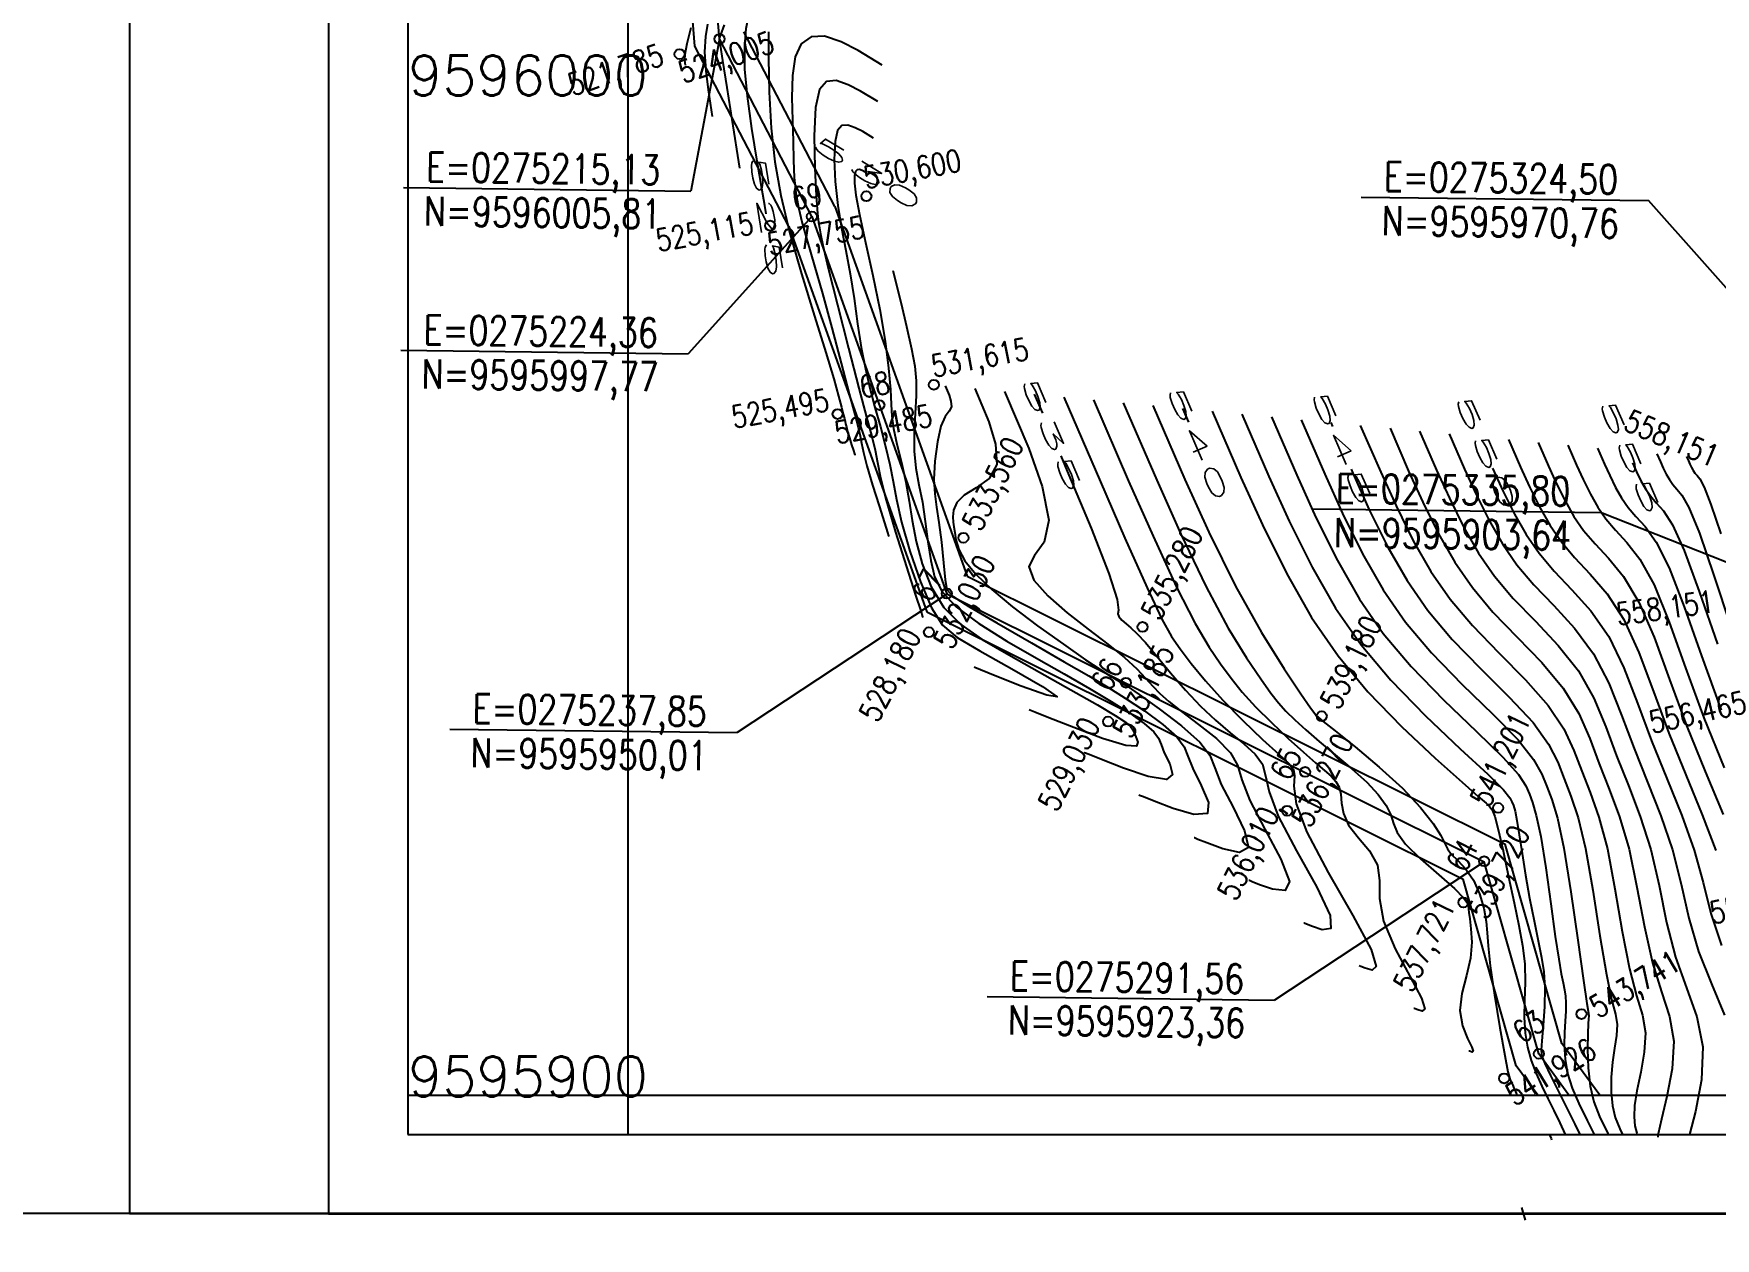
# Model space of a CAD drawing. Header units: millimetres. Extents: x 276147 to 291056, y 9594849 to 9609891.
# Drawn here: x 277703.5 to 277871.6, y 9607270.7 to 9607391.1 of the extents above; entities that cross this region are included whole.
import ezdxf
from ezdxf.enums import TextEntityAlignment as Align

# ---------------------------------------------------------------- set-up
doc = ezdxf.new("R2010")
doc.units = ezdxf.units.MM
doc.header["$LTSCALE"] = 10
doc.linetypes.add('CONTINUO', pattern=[0])
for name, color, linetype in [('2000-Top_malha_coord', 2, 'Continuous'), ('500-dim1', 6, 'Continuous'), ('Curvas mestras', 30, 'Continuous'), ('Curvas simples', 9, 'Continuous'), ('Curvas texto', 2, 'Continuous'), ('LINHA02', 8, 'Continuous'), ('TEXTO-PAPEL', 7, 'Continuous'), ('TEXTO02', 3, 'Continuous'), ('Top_malha_coord', 8, 'Continuous')]:
    doc.layers.add(name, color=color, linetype=linetype)
doc.styles.add('r80', font='romans.shx')
doc.styles.add('ROMANS', font='romans.shx', dxfattribs={"width": 0.8, "height": 4})
doc.styles.add('SIMPLEX', font='simplex', dxfattribs={"height": 0.2})

msp = doc.modelspace()

# ---------------------------------------------------------------- linework, layer by layer
at = {"layer": '500-dim1', "ltscale": 0.1, "elevation": -100}
for points in [[(277732.96, 9607273.18), (278046.68, 9607273.18), (278046.68, 9607509.07), (277732.96, 9607509.07)], [(277740.9, 9607281.12), (278038.74, 9607281.12), (278038.74, 9607501.12), (277740.9, 9607501.12)]]:
    msp.add_lwpolyline(points, close=True, dxfattribs=at)
msp.add_lwpolyline([(277732.96, 9607273.18), (277713.1, 9607273.18), (277713.1, 9607479.68), (277732.96, 9607499.54), (277740.9, 9607499.54)], dxfattribs=at)
at = {"layer": '500-dim1', "ltscale": 0.1}
msp.add_lwpolyline([(277642.7, 9607037.34), (277956.42, 9607037.34), (277956.42, 9607273.22), (277642.7, 9607273.22)], close=True, dxfattribs=at)
at = {"layer": 'Curvas mestras', "linetype": 'CONTINUO'}
for points in [[(277776.7, 9607373.09, -60), (277776.56, 9607373.94, -60), (277776.27, 9607375.63, -60), (277775.81, 9607378.34, -60), (277775.28, 9607381.62, -60), (277774.84, 9607384.86, -60), (277774.59, 9607387.56, -60), (277774.56, 9607389.76, -60), (277774.72, 9607391.61, -60), (277775.05, 9607393.25, -60), (277775.47, 9607394.73, -60), (277775.9, 9607396.06, -60), (277776.29, 9607397.27, -60), (277776.7, 9607398.34, -60), (277777.18, 9607399.26, -60), (277777.85, 9607399.99, -60), (277778.91, 9607400.31, -60), (277780.57, 9607399.99, -60), (277782.91, 9607398.92, -60), (277785.45, 9607397.49, -60), (277787.53, 9607396.22, -60), (277788.69, 9607395.51, -60), (277789.11, 9607395.24, -60), (277789.17, 9607395.2, -60)], [(277786.59, 9607377.27, -55), (277786.3, 9607377.42, -55), (277786.03, 9607377.51, -55), (277785.8, 9607377.5, -55), (277785.64, 9607377.31, -55), (277785.55, 9607376.9, -55), (277785.54, 9607376.17, -55), (277785.67, 9607374.95, -55), (277786.02, 9607373.01, -55), (277786.63, 9607370.23, -55), (277787.36, 9607366.93, -55), (277788.06, 9607363.52, -55), (277788.59, 9607360.37, -55), (277788.94, 9607357.67, -55), (277789.13, 9607355.55, -55), (277789.2, 9607354.05, -55), (277789.26, 9607352.88, -55), (277789.42, 9607351.66, -55), (277789.77, 9607350.08, -55), (277790.23, 9607348.24, -55), (277790.66, 9607346.3, -55), (277790.99, 9607344.39, -55), (277791.3, 9607342.45, -55), (277791.7, 9607340.37, -55), (277792.31, 9607338.11, -55), (277793.21, 9607335.84, -55), (277794.47, 9607333.78, -55), (277796.15, 9607332.08, -55), (277798.3, 9607330.58, -55), (277800.95, 9607329.04, -55), (277804.04, 9607327.3, -55), (277807.17, 9607325.55, -55), (277809.81, 9607324.05, -55), (277811.58, 9607322.99, -55), (277812.61, 9607322.31, -55), (277813.12, 9607321.87, -55), (277813.36, 9607321.55, -55), (277813.49, 9607321.24, -55), (277813.65, 9607320.84, -55), (277813.87, 9607320.31, -55), (277813.72, 9607319.91, -55), (277812.64, 9607319.97, -55), (277810.32, 9607320.69, -55), (277807.45, 9607321.76, -55), (277804.96, 9607322.74, -55), (277803.57, 9607323.3, -55), (277803.05, 9607323.51, -55), (277802.98, 9607323.54, -55)], [(277803.5, 9607355.06, -50), (277804.32, 9607353.17, -50)], [(277818.32, 9607353.65, -45), (277818.91, 9607352.28, -45)], [(277833.13, 9607352.24, -40), (277833.31, 9607351.83, -40)], [(277806.15, 9607348.9, -50), (277806.97, 9607347, -50), (277809.19, 9607341.7, -50), (277810.97, 9607337.17, -50), (277811.79, 9607334.57, -50), (277811.91, 9607333.5, -50), (277811.84, 9607333.14, -50), (277811.95, 9607332.85, -50), (277812.26, 9607332.5, -50), (277812.68, 9607332.13, -50), (277813.16, 9607331.74, -50), (277813.77, 9607331.18, -50), (277814.61, 9607330.27, -50), (277815.75, 9607328.9, -50), (277817.12, 9607327.23, -50), (277818.61, 9607325.5, -50), (277820.13, 9607323.91, -50), (277821.63, 9607322.5, -50), (277823.08, 9607321.24, -50), (277824.44, 9607320.14, -50), (277825.57, 9607319.12, -50), (277826.31, 9607318.1, -50), (277826.63, 9607316.96, -50), (277826.98, 9607315.36, -50), (277827.89, 9607312.91, -50), (277829.7, 9607309.47, -50), (277831.74, 9607305.82, -50), (277833.09, 9607302.98, -50), (277833.13, 9607301.7, -50), (277832.29, 9607301.57, -50), (277831.3, 9607301.9, -50), (277830.71, 9607302.13, -50), (277830.49, 9607302.22, -50), (277830.46, 9607302.23, -50)], [(277835.16, 9607347.57, -40), (277835.33, 9607347.17, -40), (277836.99, 9607343.53, -40), (277838.85, 9607339.78, -40), (277840.76, 9607336.45, -40), (277842.84, 9607333.46, -40), (277845.26, 9607330.58, -40), (277848.1, 9607327.66, -40), (277850.97, 9607324.82, -40), (277853.36, 9607322.26, -40), (277854.91, 9607320.12, -40), (277855.83, 9607318.3, -40), (277856.48, 9607316.64, -40), (277857.14, 9607314.93, -40), (277857.86, 9607312.76, -40), (277858.61, 9607309.69, -40), (277859.34, 9607305.51, -40), (277860.04, 9607300.97, -40), (277860.68, 9607297.09, -40), (277861.21, 9607294.59, -40), (277861.58, 9607293.13, -40), (277861.75, 9607292.11, -40), (277861.69, 9607291.01, -40), (277861.49, 9607289.75, -40), (277861.28, 9607288.34, -40), (277861.16, 9607286.83, -40), (277861.16, 9607285.33, -40), (277861.29, 9607283.97, -40), (277861.57, 9607282.81, -40), (277862.04, 9607281.67, -40), (277862.31, 9607281.12, -40)], [(277849.31, 9607347.68, -35), (277850.34, 9607345.43, -35), (277851.49, 9607343.1, -35), (277852.68, 9607341.04, -35), (277853.96, 9607339.18, -35), (277855.47, 9607337.4, -35), (277857.24, 9607335.54, -35), (277859.13, 9607333.42, -35), (277860.92, 9607330.86, -35), (277862.44, 9607327.74, -35), (277863.81, 9607324.2, -35), (277865.2, 9607320.45, -35), (277866.71, 9607316.68, -35), (277868.21, 9607313, -35), (277869.46, 9607309.52, -35), (277870.35, 9607306.29, -35), (277871.13, 9607303.18, -35), (277872.18, 9607299.98, -35)], [(277863.29, 9607348.2, -30), (277863.69, 9607347.32, -30), (277864.13, 9607346.42, -30), (277864.59, 9607345.63, -30), (277865.09, 9607344.91, -30), (277865.67, 9607344.22, -30), (277866.38, 9607343.42, -30), (277867.29, 9607342.02, -30), (277868.47, 9607339.46, -30), (277869.96, 9607335.36, -30), (277871.78, 9607330.11, -30)], [(277854.98, 9607281.12, -45), (277855, 9607281.07, -45), (277855.15, 9607280.72, -45), (277855.2, 9607280.59, -45), (277855.2, 9607280.58, -45)]]:
    msp.add_polyline3d(points, dxfattribs=at)
at = {"layer": 'Curvas simples', "linetype": 'CONTINUO'}
for points in [[(277768.64, 9607387.95, -63), (277768.57, 9607388.46, -63), (277768.61, 9607389.06, -63), (277768.8, 9607390.12, -63), (277769.21, 9607391.72, -63)], [(277771.36, 9607382.8, -62), (277770.94, 9607385.49, -62), (277770.71, 9607387.38, -62), (277770.59, 9607389.27, -62), (277770.67, 9607390.82, -62), (277770.89, 9607392.05, -62)], [(277774.08, 9607377.66, -61), (277773.31, 9607382.51, -61), (277772.8, 9607385.7, -61), (277772.37, 9607388.41, -61), (277772.13, 9607389.93, -61), (277772.05, 9607390.49, -61), (277772.04, 9607390.57, -61), (277772.06, 9607390.63, -61), (277772.18, 9607390.99, -61), (277772.53, 9607391.96, -61)], [(277776.93, 9607391.28, -59), (277776.93, 9607388.64, -59), (277777.01, 9607385.24, -59), (277777.2, 9607381.66, -59), (277777.57, 9607378.28, -59), (277778.16, 9607374.92, -59), (277779.04, 9607371.25, -59), (277780.23, 9607367.09, -59), (277781.53, 9607362.88, -59), (277782.67, 9607359.23, -59), (277783.46, 9607356.6, -59), (277783.95, 9607354.87, -59), (277784.24, 9607353.77, -59), (277784.42, 9607353.08, -59), (277784.54, 9607352.64, -59), (277784.61, 9607352.36, -59), (277784.65, 9607352.11, -59), (277784.72, 9607351.8, -59), (277784.83, 9607351.35, -59), (277785.02, 9607350.71, -59), (277785.24, 9607350.01, -59), (277785.42, 9607349.44, -59), (277785.53, 9607349.12, -59), (277785.56, 9607349, -59), (277785.57, 9607348.99, -59)], [(277788.3, 9607387.93, -58), (277785.9, 9607389.4, -58), (277784.21, 9607390.27, -58), (277782.54, 9607390.84, -58), (277781.19, 9607390.79, -58), (277780.21, 9607390.09, -58), (277779.6, 9607388.78, -58), (277779.33, 9607386.91, -58), (277779.28, 9607384.72, -58), (277779.34, 9607382.46, -58), (277779.39, 9607380.35, -58), (277779.44, 9607378.43, -58), (277779.52, 9607376.72, -58), (277779.68, 9607375.2, -58), (277779.93, 9607373.73, -58), (277780.32, 9607372.15, -58), (277780.84, 9607370.29, -58), (277781.52, 9607368.01, -58), (277782.34, 9607365.15, -58), (277783.28, 9607361.71, -58), (277784.21, 9607358.16, -58), (277785.01, 9607355.12, -58), (277785.56, 9607353.05, -58), (277785.9, 9607351.77, -58), (277786.1, 9607350.92, -58), (277786.24, 9607350.18, -58), (277786.43, 9607349.26, -58), (277786.77, 9607347.92, -58), (277787.34, 9607346, -58), (277787.99, 9607343.93, -58), (277788.53, 9607342.22, -58), (277788.84, 9607341.27, -58), (277788.95, 9607340.92, -58), (277788.97, 9607340.87, -58)], [(277787.86, 9607384.3, -57), (277786.13, 9607385.36, -57), (277784.91, 9607385.99, -57), (277783.7, 9607386.4, -57), (277782.73, 9607386.32, -57), (277782.03, 9607385.5, -57), (277781.63, 9607383.72, -57), (277781.5, 9607380.89, -57), (277781.56, 9607377.67, -57), (277781.7, 9607374.88, -57), (277781.83, 9607373.14, -57), (277781.94, 9607372.22, -57), (277782.03, 9607371.7, -57), (277782.13, 9607371.11, -57), (277782.37, 9607369.95, -57), (277782.91, 9607367.67, -57), (277783.83, 9607363.99, -57), (277784.94, 9607359.66, -57), (277785.98, 9607355.67, -57), (277786.75, 9607352.79, -57), (277787.26, 9607350.86, -57), (277787.59, 9607349.48, -57), (277787.83, 9607348.24, -57), (277788.14, 9607346.72, -57), (277788.71, 9607344.48, -57), (277789.65, 9607341.3, -57), (277790.73, 9607337.84, -57), (277791.64, 9607335, -57), (277792.15, 9607333.42, -57), (277792.34, 9607332.84, -57), (277792.37, 9607332.75, -57)], [(277787.42, 9607380.66, -56), (277786.36, 9607381.32, -56), (277785.61, 9607381.7, -56), (277784.86, 9607381.96, -56), (277784.26, 9607381.91, -56), (277783.84, 9607381.41, -56), (277783.59, 9607380.31, -56), (277783.52, 9607378.53, -56), (277783.62, 9607376.31, -56), (277783.86, 9607373.94, -56), (277784.23, 9607371.67, -56), (277784.67, 9607369.42, -56), (277785.1, 9607367.1, -56), (277785.49, 9607364.62, -56), (277785.84, 9607362.11, -56), (277786.21, 9607359.73, -56), (277786.62, 9607357.61, -56), (277787.08, 9607355.66, -56), (277787.58, 9607353.75, -56), (277788.13, 9607351.8, -56), (277788.65, 9607349.86, -56), (277789.08, 9607348.04, -56), (277789.4, 9607346.36, -56), (277789.73, 9607344.55, -56), (277790.25, 9607342.29, -56), (277791.08, 9607339.4, -56), (277792.12, 9607336.34, -56), (277793.22, 9607333.73, -56), (277794.34, 9607332.01, -56), (277795.8, 9607330.77, -56), (277798.07, 9607329.45, -56), (277801.27, 9607327.65, -56), (277804.31, 9607325.88, -56), (277805.78, 9607324.84, -56), (277804.75, 9607325, -56), (277802.2, 9607325.92, -56), (277799.61, 9607326.95, -56), (277798.12, 9607327.55, -56), (277797.56, 9607327.77, -56), (277797.49, 9607327.8, -56)], [(277789.38, 9607367.43, -54), (277790.19, 9607364.12, -54), (277790.74, 9607361.82, -54), (277791.23, 9607359.61, -54), (277791.55, 9607357.86, -54), (277791.71, 9607356.4, -54), (277791.71, 9607354.92, -54), (277791.6, 9607353.17, -54), (277791.49, 9607351.27, -54), (277791.49, 9607349.39, -54), (277791.67, 9607347.68, -54), (277791.98, 9607346.03, -54), (277792.32, 9607344.28, -54), (277792.61, 9607342.34, -54), (277792.87, 9607340.34, -54), (277793.15, 9607338.46, -54), (277793.54, 9607336.83, -54), (277794.3, 9607335.34, -54), (277795.71, 9607333.83, -54), (277797.96, 9607332.15, -54), (277800.76, 9607330.4, -54), (277803.72, 9607328.69, -54), (277806.5, 9607327.12, -54), (277809.01, 9607325.68, -54), (277811.2, 9607324.38, -54), (277813.05, 9607323.21, -54), (277814.48, 9607322.18, -54), (277815.44, 9607321.35, -54), (277815.92, 9607320.7, -54), (277816.17, 9607320.07, -54), (277816.5, 9607319.25, -54), (277817.04, 9607318.14, -54), (277817.33, 9607317.09, -54), (277816.73, 9607316.57, -54), (277814.88, 9607316.89, -54), (277812.42, 9607317.72, -54), (277810.23, 9607318.58, -54), (277809, 9607319.07, -54), (277808.54, 9607319.25, -54), (277808.48, 9607319.28, -54)], [(277794.61, 9607355.91, -53), (277794.99, 9607354.99, -53), (277795.18, 9607354.37, -53), (277795.22, 9607353.8, -53), (277795, 9607353.37, -53), (277794.61, 9607352.84, -53), (277794.18, 9607351.88, -53), (277793.82, 9607350.3, -53), (277793.57, 9607348.39, -53), (277793.48, 9607346.56, -53), (277793.55, 9607345.11, -53), (277793.74, 9607343.79, -53), (277793.98, 9607342.26, -53), (277794.23, 9607340.29, -53), (277794.44, 9607338.22, -53), (277794.6, 9607336.54, -53), (277794.77, 9607335.55, -53), (277795.39, 9607334.85, -53), (277796.95, 9607333.87, -53), (277799.77, 9607332.23, -53), (277803.22, 9607330.23, -53), (277806.49, 9607328.34, -53), (277808.96, 9607326.93, -53), (277810.85, 9607325.82, -53), (277812.6, 9607324.72, -53), (277814.51, 9607323.43, -53), (277816.35, 9607322.06, -53), (277817.75, 9607320.83, -53), (277818.48, 9607319.85, -53), (277818.86, 9607318.91, -53), (277819.34, 9607317.67, -53), (277820.2, 9607315.97, -53), (277820.93, 9607314.27, -53), (277820.82, 9607313.17, -53), (277819.44, 9607313.09, -53), (277817.39, 9607313.68, -53), (277815.5, 9607314.41, -53), (277814.42, 9607314.84, -53), (277814.03, 9607314.99, -53), (277813.97, 9607315.02, -53)], [(277797.57, 9607355.63, -52), (277798.96, 9607352.32, -52), (277799.64, 9607350.09, -52), (277799.76, 9607348.04, -52), (277798.99, 9607346.64, -52), (277797.71, 9607345.72, -52), (277796.49, 9607345, -52), (277795.75, 9607344.24, -52), (277795.43, 9607343.49, -52), (277795.37, 9607342.83, -52), (277795.39, 9607342.3, -52), (277795.46, 9607341.83, -52), (277795.55, 9607341.27, -52), (277795.67, 9607340.52, -52), (277795.95, 9607339.57, -52), (277796.57, 9607338.42, -52), (277797.66, 9607337.09, -52), (277799.25, 9607335.57, -52), (277801.34, 9607333.84, -52), (277803.84, 9607331.94, -52), (277806.41, 9607330.09, -52), (277808.62, 9607328.55, -52), (277810.15, 9607327.53, -52), (277811.11, 9607326.92, -52), (277811.69, 9607326.58, -52), (277812.13, 9607326.32, -52), (277812.78, 9607325.9, -52), (277813.99, 9607325.06, -52), (277815.97, 9607323.65, -52), (277818.22, 9607321.93, -52), (277820.06, 9607320.3, -52), (277821.04, 9607319, -52), (277821.54, 9607317.74, -52), (277822.19, 9607316.08, -52), (277823.37, 9607313.8, -52), (277824.53, 9607311.45, -52), (277824.91, 9607309.78, -52), (277824.01, 9607309.29, -52), (277822.35, 9607309.64, -52), (277820.76, 9607310.24, -52), (277819.85, 9607310.6, -52), (277819.52, 9607310.74, -52), (277819.47, 9607310.75, -52)], [(277800.54, 9607355.35, -51), (277802.95, 9607349.66, -51), (277804.29, 9607345.86, -51), (277804.95, 9607342.48, -51), (277804.48, 9607340.3, -51), (277803.52, 9607338.97, -51), (277802.95, 9607337.87, -51), (277803.46, 9607336.51, -51), (277804.87, 9607334.92, -51), (277806.8, 9607333.24, -51), (277808.88, 9607331.61, -51), (277810.86, 9607330.1, -51), (277812.53, 9607328.77, -51), (277813.75, 9607327.65, -51), (277814.63, 9607326.72, -51), (277815.34, 9607325.91, -51), (277816.05, 9607325.18, -51), (277816.95, 9607324.38, -51), (277818.22, 9607323.38, -51), (277819.93, 9607322.09, -51), (277821.71, 9607320.66, -51), (277823.1, 9607319.26, -51), (277823.81, 9607318, -51), (277824.26, 9607316.55, -51), (277825.04, 9607314.49, -51), (277826.54, 9607311.63, -51), (277828.13, 9607308.63, -51), (277829, 9607306.38, -51), (277828.57, 9607305.5, -51), (277827.32, 9607305.61, -51), (277826.03, 9607306.07, -51), (277825.28, 9607306.37, -51), (277825, 9607306.48, -51), (277824.96, 9607306.49, -51)], [(277806.46, 9607354.78, -49), (277810.12, 9607346.32, -49), (277812.57, 9607340.69, -49), (277814.78, 9607335.72, -49), (277816.25, 9607332.6, -49), (277817.22, 9607330.86, -49), (277818.09, 9607329.62, -49), (277819.19, 9607328.17, -49), (277820.61, 9607326.44, -49), (277822.34, 9607324.5, -49), (277824.34, 9607322.47, -49), (277826.33, 9607320.59, -49), (277827.95, 9607319.11, -49), (277828.96, 9607318.19, -49), (277829.42, 9607317.58, -49), (277829.52, 9607316.94, -49), (277829.46, 9607315.92, -49), (277829.69, 9607314.16, -49), (277830.74, 9607311.32, -49), (277832.87, 9607307.3, -49), (277835.34, 9607303, -49), (277837.18, 9607299.59, -49), (277837.69, 9607297.9, -49), (277837.26, 9607297.53, -49), (277836.56, 9607297.73, -49), (277836.14, 9607297.9, -49), (277835.98, 9607297.96, -49), (277835.96, 9607297.97, -49)], [(277809.43, 9607354.5, -48), (277812.93, 9607346.4, -48), (277815.37, 9607340.89, -48), (277817.72, 9607335.78, -48), (277819.57, 9607332.16, -48), (277820.97, 9607329.79, -48), (277822.11, 9607328.12, -48), (277823.17, 9607326.69, -48), (277824.29, 9607325.3, -48), (277825.61, 9607323.85, -48), (277827.2, 9607322.26, -48), (277828.88, 9607320.69, -48), (277830.41, 9607319.31, -48), (277831.62, 9607318.26, -48), (277832.52, 9607317.49, -48), (277833.17, 9607316.9, -48), (277833.65, 9607316.37, -48), (277833.98, 9607315.8, -48), (277834.15, 9607315.12, -48), (277834.22, 9607314.23, -48), (277834.4, 9607313.18, -48), (277834.91, 9607312.01, -48), (277835.9, 9607310.76, -48), (277837.02, 9607309.44, -48), (277837.81, 9607308.03, -48), (277838.01, 9607306.5, -48), (277838.01, 9607304.69, -48), (277838.41, 9607302.43, -48), (277839.58, 9607299.65, -48), (277841.06, 9607296.87, -48), (277842.21, 9607294.72, -48), (277842.53, 9607293.67, -48), (277842.26, 9607293.44, -48), (277841.83, 9607293.56, -48), (277841.56, 9607293.67, -48), (277841.47, 9607293.71, -48), (277841.45, 9607293.71, -48)], [(277812.39, 9607354.22, -47), (277815.74, 9607346.48, -47), (277818.16, 9607341.09, -47), (277820.67, 9607335.84, -47), (277822.89, 9607331.71, -47), (277824.72, 9607328.72, -47), (277826.14, 9607326.63, -47), (277827.15, 9607325.22, -47), (277827.91, 9607324.24, -47), (277828.65, 9607323.42, -47), (277829.53, 9607322.54, -47), (277830.64, 9607321.53, -47), (277831.99, 9607320.37, -47), (277833.59, 9607319.05, -47), (277835.25, 9607317.65, -47), (277836.74, 9607316.3, -47), (277837.88, 9607315.08, -47), (277838.67, 9607313.99, -47), (277839.14, 9607313.05, -47), (277839.41, 9607312.19, -47), (277839.77, 9607311.28, -47), (277840.6, 9607310.13, -47), (277842.12, 9607308.64, -47), (277843.93, 9607307.05, -47), (277845.5, 9607305.68, -47), (277846.41, 9607304.75, -47), (277846.79, 9607304.21, -47), (277846.89, 9607303.89, -47), (277846.91, 9607303.63, -47), (277846.94, 9607303.28, -47), (277847.02, 9607302.66, -47), (277847.15, 9607301.66, -47), (277847.23, 9607300.32, -47), (277847.1, 9607298.73, -47), (277846.69, 9607297, -47), (277846.23, 9607295.21, -47), (277846.04, 9607293.5, -47), (277846.3, 9607291.96, -47), (277846.81, 9607290.71, -47), (277847.24, 9607289.85, -47), (277847.37, 9607289.43, -47), (277847.26, 9607289.34, -47), (277847.1, 9607289.39, -47), (277846.99, 9607289.43, -47), (277846.95, 9607289.45, -47), (277846.95, 9607289.45, -47)], [(277815.35, 9607353.93, -46), (277818.55, 9607346.56, -46), (277820.95, 9607341.29, -46), (277823.61, 9607335.9, -46), (277826.2, 9607331.27, -46), (277828.47, 9607327.64, -46), (277830.16, 9607325.13, -46), (277831.12, 9607323.75, -46), (277831.53, 9607323.17, -46), (277831.68, 9607322.98, -46), (277831.87, 9607322.81, -46), (277832.39, 9607322.37, -46), (277833.57, 9607321.43, -46), (277835.56, 9607319.83, -46), (277837.98, 9607317.81, -46), (277840.31, 9607315.7, -46), (277842.11, 9607313.79, -46), (277843.36, 9607312.19, -46), (277844.14, 9607310.98, -46), (277844.55, 9607310.18, -46), (277844.81, 9607309.64, -46), (277845.18, 9607309.13, -46), (277845.82, 9607308.48, -46), (277846.62, 9607307.62, -46), (277847.41, 9607306.51, -46), (277848.01, 9607305.16, -46), (277848.43, 9607303.72, -46), (277848.67, 9607302.4, -46), (277848.77, 9607301.26, -46), (277848.86, 9607299.95, -46), (277849.08, 9607297.96, -46), (277849.51, 9607295.02, -46), (277850.05, 9607291.76, -46), (277850.53, 9607289.01, -46), (277850.85, 9607287.39, -46), (277851.03, 9607286.68, -46), (277851.13, 9607286.41, -46), (277851.22, 9607286.23, -46), (277851.32, 9607286.04, -46), (277851.41, 9607285.84, -46), (277851.51, 9607285.61, -46), (277851.6, 9607285.4, -46), (277851.67, 9607285.23, -46), (277851.7, 9607285.14, -46), (277851.72, 9607285.1, -46), (277851.72, 9607285.1, -46)], [(277821.28, 9607353.37, -44), (277824.15, 9607346.76, -44), (277826.31, 9607342.01, -44), (277828.74, 9607337.12, -44), (277831.22, 9607332.78, -44), (277833.86, 9607328.94, -44), (277836.85, 9607325.35, -44), (277840.24, 9607321.85, -44), (277843.57, 9607318.71, -44), (277846.26, 9607316.31, -44), (277847.88, 9607314.89, -44), (277848.66, 9607314.2, -44), (277849.01, 9607313.87, -44), (277849.26, 9607313.54, -44), (277849.53, 9607312.88, -44), (277849.88, 9607311.59, -44), (277850.36, 9607309.47, -44), (277850.91, 9607306.86, -44), (277851.46, 9607304.25, -44), (277851.94, 9607301.98, -44), (277852.31, 9607300.01, -44), (277852.52, 9607298.16, -44), (277852.56, 9607296.31, -44), (277852.5, 9607294.5, -44), (277852.48, 9607292.79, -44), (277852.57, 9607291.25, -44), (277852.8, 9607289.84, -44), (277853.16, 9607288.51, -44), (277853.65, 9607287.21, -44), (277854.23, 9607285.93, -44), (277854.84, 9607284.7, -44), (277855.43, 9607283.5, -44), (277856.03, 9607282.28, -44), (277856.57, 9607281.12, -44)], [(277824.24, 9607353.08, -43), (277826.94, 9607346.86, -43), (277828.98, 9607342.39, -43), (277831.27, 9607337.78, -43), (277833.61, 9607333.69, -43), (277836.16, 9607330.02, -43), (277839.14, 9607326.49, -43), (277842.62, 9607322.93, -43), (277846.08, 9607319.66, -43), (277848.83, 9607317.1, -43), (277850.4, 9607315.54, -43), (277851.05, 9607314.76, -43), (277851.25, 9607314.35, -43), (277851.39, 9607313.97, -43), (277851.56, 9607313.41, -43), (277851.75, 9607312.48, -43), (277851.98, 9607311.04, -43), (277852.26, 9607309.18, -43), (277852.6, 9607307.02, -43), (277853.01, 9607304.72, -43), (277853.45, 9607302.46, -43), (277853.87, 9607300.45, -43), (277854.21, 9607298.81, -43), (277854.44, 9607297.35, -43), (277854.54, 9607295.77, -43), (277854.49, 9607293.89, -43), (277854.36, 9607292, -43), (277854.22, 9607290.46, -43), (277854.16, 9607289.54, -43), (277854.24, 9607288.93, -43), (277854.54, 9607288.21, -43), (277855.11, 9607287.02, -43), (277855.86, 9607285.49, -43), (277856.7, 9607283.81, -43), (277857.54, 9607282.13, -43), (277858.03, 9607281.12, -43)], [(277827.21, 9607352.8, -42), (277829.74, 9607346.97, -42), (277831.65, 9607342.77, -42), (277833.8, 9607338.45, -42), (277836, 9607334.61, -42), (277838.39, 9607331.17, -42), (277841.18, 9607327.86, -42), (277844.45, 9607324.51, -42), (277847.71, 9607321.38, -42), (277850.34, 9607318.82, -42), (277851.9, 9607317.07, -42), (277852.64, 9607315.94, -42), (277852.99, 9607315.11, -42), (277853.31, 9607314.27, -42), (277853.68, 9607313, -42), (277854.12, 9607310.9, -42), (277854.62, 9607307.75, -42), (277855.12, 9607304.15, -42), (277855.57, 9607300.9, -42), (277855.92, 9607298.62, -42), (277856.17, 9607297.18, -42), (277856.35, 9607296.26, -42), (277856.5, 9607295.56, -42), (277856.59, 9607294.94, -42), (277856.64, 9607294.27, -42), (277856.62, 9607293.44, -42), (277856.56, 9607292.45, -42), (277856.5, 9607291.31, -42), (277856.47, 9607290.03, -42), (277856.55, 9607288.64, -42), (277856.8, 9607287.2, -42), (277857.27, 9607285.74, -42), (277857.94, 9607284.2, -42), (277858.77, 9607282.52, -42), (277859.47, 9607281.12, -42)], [(277830.17, 9607352.52, -41), (277832.53, 9607347.07, -41), (277834.32, 9607343.15, -41), (277836.32, 9607339.11, -41), (277838.38, 9607335.53, -41), (277840.61, 9607332.31, -41), (277843.22, 9607329.22, -41), (277846.28, 9607326.08, -41), (277849.34, 9607323.1, -41), (277851.85, 9607320.54, -41), (277853.41, 9607318.59, -41), (277854.24, 9607317.12, -41), (277854.74, 9607315.87, -41), (277855.23, 9607314.58, -41), (277855.79, 9607312.71, -41), (277856.44, 9607309.72, -41), (277857.14, 9607305.35, -41), (277857.82, 9607300.53, -41), (277858.38, 9607296.51, -41), (277858.72, 9607294.2, -41), (277858.88, 9607293.24, -41), (277858.93, 9607292.94, -41), (277858.91, 9607292.68, -41), (277858.87, 9607292.17, -41), (277858.82, 9607291.2, -41), (277858.8, 9607289.65, -41), (277858.86, 9607287.79, -41), (277859.05, 9607285.95, -41), (277859.42, 9607284.38, -41), (277860.01, 9607282.9, -41), (277860.83, 9607281.23, -41), (277860.88, 9607281.12, -41)], [(277836.09, 9607351.95, -39), (277838.13, 9607347.27, -39), (277839.66, 9607343.91, -39), (277841.38, 9607340.44, -39), (277843.15, 9607337.36, -39), (277845.06, 9607334.6, -39), (277847.3, 9607331.95, -39), (277849.93, 9607329.24, -39), (277852.61, 9607326.54, -39), (277854.87, 9607323.98, -39), (277856.42, 9607321.64, -39), (277857.43, 9607319.48, -39), (277858.22, 9607317.4, -39), (277859.06, 9607315.28, -39), (277859.93, 9607312.81, -39), (277860.78, 9607309.66, -39), (277861.54, 9607305.67, -39), (277862.26, 9607301.41, -39), (277862.98, 9607297.67, -39), (277863.7, 9607294.97, -39), (277864.29, 9607293.02, -39), (277864.58, 9607291.27, -39), (277864.47, 9607289.34, -39), (277864.11, 9607287.33, -39), (277863.73, 9607285.49, -39), (277863.51, 9607284.01, -39), (277863.46, 9607282.88, -39), (277863.54, 9607281.99, -39), (277863.72, 9607281.26, -39), (277863.77, 9607281.12, -39)], [(277839.06, 9607351.67, -38), (277840.92, 9607347.38, -38), (277842.33, 9607344.29, -38), (277843.91, 9607341.11, -38), (277845.53, 9607338.28, -38), (277847.29, 9607335.75, -38), (277849.34, 9607333.31, -38), (277851.76, 9607330.81, -38), (277854.24, 9607328.26, -38), (277856.38, 9607325.7, -38), (277857.92, 9607323.17, -38), (277859.02, 9607320.66, -38), (277859.97, 9607318.16, -38), (277860.97, 9607315.63, -38), (277862, 9607312.86, -38), (277862.95, 9607309.62, -38), (277863.74, 9607305.82, -38), (277864.48, 9607301.85, -38), (277865.28, 9607298.25, -38), (277866.19, 9607295.36, -38), (277867, 9607292.91, -38), (277867.41, 9607290.44, -38), (277867.25, 9607287.67, -38), (277866.73, 9607284.91, -38), (277866.19, 9607282.64, -38), (277865.87, 9607281.19, -38), (277865.83, 9607280.86, -38)], [(277842.02, 9607351.39, -37), (277843.72, 9607347.48, -37), (277845, 9607344.67, -37), (277846.44, 9607341.77, -37), (277847.91, 9607339.2, -37), (277849.51, 9607336.89, -37), (277851.38, 9607334.67, -37), (277853.59, 9607332.39, -37), (277855.87, 9607329.98, -37), (277857.89, 9607327.42, -37), (277859.43, 9607324.69, -37), (277860.62, 9607321.84, -37), (277861.71, 9607318.93, -37), (277862.89, 9607315.98, -37), (277864.07, 9607312.9, -37), (277865.12, 9607309.59, -37), (277865.95, 9607305.98, -37), (277866.7, 9607302.3, -37), (277867.58, 9607298.83, -37), (277868.68, 9607295.76, -37), (277869.72, 9607292.88, -37), (277870.31, 9607289.88, -37), (277870.19, 9607286.59, -37), (277869.6, 9607283.42, -37), (277868.98, 9607281.12, -37)], [(277844.98, 9607351.11, -36), (277846.51, 9607347.58, -36), (277847.67, 9607345.05, -36), (277848.97, 9607342.44, -36), (277850.29, 9607340.12, -36), (277851.74, 9607338.04, -36), (277853.43, 9607336.04, -36), (277855.42, 9607333.96, -36), (277857.5, 9607331.7, -36), (277859.41, 9607329.14, -36), (277860.93, 9607326.21, -36), (277862.21, 9607323.02, -36), (277863.45, 9607319.69, -36), (277864.8, 9607316.33, -36), (277866.14, 9607312.95, -36), (277867.29, 9607309.56, -36), (277868.15, 9607306.14, -36), (277868.92, 9607302.74, -36), (277869.88, 9607299.4, -36), (277871.18, 9607296.17, -36), (277872.5, 9607293.02, -36)], [(277850.91, 9607350.54, -34), (277852.11, 9607347.79, -34), (277853.01, 9607345.81, -34), (277854.02, 9607343.77, -34), (277855.06, 9607341.95, -34), (277856.19, 9607340.33, -34), (277857.51, 9607338.77, -34), (277859.07, 9607337.11, -34), (277860.76, 9607335.14, -34), (277862.43, 9607332.58, -34), (277863.94, 9607329.26, -34), (277865.4, 9607325.38, -34), (277866.94, 9607321.21, -34), (277868.63, 9607317.03, -34), (277870.27, 9607313.05, -34), (277871.63, 9607309.49, -34)], [(277853.87, 9607350.26, -33), (277854.9, 9607347.89, -33), (277855.68, 9607346.18, -33), (277856.55, 9607344.43, -33), (277857.44, 9607342.87, -33), (277858.41, 9607341.47, -33), (277859.55, 9607340.13, -33), (277860.9, 9607338.69, -33), (277862.4, 9607336.86, -33), (277863.94, 9607334.3, -33), (277865.45, 9607330.79, -33), (277867, 9607326.56, -33), (277868.68, 9607321.98, -33), (277870.54, 9607317.38, -33), (277872.34, 9607313.1, -33)], [(277856.84, 9607349.97, -32), (277857.7, 9607347.99, -32), (277858.35, 9607346.56, -32), (277859.08, 9607345.09, -32), (277859.83, 9607343.79, -32), (277860.64, 9607342.62, -32), (277861.59, 9607341.49, -32), (277862.73, 9607340.27, -32), (277864.03, 9607338.58, -32), (277865.45, 9607336.02, -32), (277866.95, 9607332.31, -32), (277868.59, 9607327.74, -32), (277870.43, 9607322.74, -32), (277872.45, 9607317.73, -32)], [(277859.8, 9607349.69, -31), (277860.5, 9607348.09, -31), (277861.02, 9607346.94, -31), (277861.61, 9607345.76, -31), (277862.21, 9607344.71, -31), (277862.86, 9607343.76, -31), (277863.63, 9607342.86, -31), (277864.56, 9607341.84, -31), (277865.66, 9607340.3, -31), (277866.96, 9607337.74, -31), (277868.46, 9607333.84, -31), (277870.19, 9607328.92, -31), (277872.17, 9607323.5, -31)], [(277865.73, 9607349.13, -29), (277866.09, 9607348.3, -29), (277866.36, 9607347.7, -29), (277866.66, 9607347.09, -29), (277866.98, 9607346.54, -29), (277867.31, 9607346.06, -29), (277867.71, 9607345.58, -29), (277868.21, 9607344.99, -29), (277868.92, 9607343.74, -29), (277869.98, 9607341.18, -29), (277871.43, 9607336.96, -29), (277873.09, 9607331.92, -29)], [(277868.69, 9607348.84, -28), (277868.88, 9607348.4, -28), (277869.03, 9607348.08, -28), (277869.19, 9607347.75, -28), (277869.36, 9607347.46, -28), (277869.54, 9607347.2, -28), (277869.75, 9607346.95, -28), (277870.03, 9607346.61, -28), (277870.45, 9607345.8, -28), (277871.13, 9607344.05, -28), (277872.12, 9607341.12, -28)]]:
    msp.add_polyline3d(points, dxfattribs=at)
at = {"layer": 'LINHA02'}
for p, q in [((277772.04, 9607390.56, -585), (277769.17, 9607375.36, -100)), ((277740.46, 9607375.72, -100), (277769.17, 9607375.36, -100)), ((277836.18, 9607374.77, -585), (277864.88, 9607374.42, -585)), ((277881.44, 9607355.81, -585), (277864.88, 9607374.42, -585)), ((277781.28, 9607372.82, -585), (277768.92, 9607359.1, -100)), ((277740.21, 9607359.46, -100), (277768.92, 9607359.1, -100)), ((277831.4, 9607343.61, -585), (277860.11, 9607343.25, -585)), ((277877.58, 9607336.34, -585), (277860.11, 9607343.25, -585)), ((277794.76, 9607335.08, -585), (277773.81, 9607321.26, -585)), ((277745.1, 9607321.61, -585), (277773.81, 9607321.26, -585)), ((277848.47, 9607308.37, -585), (277827.52, 9607294.55, -585)), ((277798.81, 9607294.91, -585), (277827.52, 9607294.55, -585))]:
    msp.add_line(p, q, dxfattribs=at)
at = {"layer": 'TEXTO-PAPEL', "color": 7, "linetype": 'Continuous'}
for p, q in [((277772.04, 9607390.56, -585), (277768.72, 9607430.41, -585)), ((277781.28, 9607372.82, -585), (277772.04, 9607390.56, -585)), ((277781.28, 9607372.82, -585), (277794.76, 9607335.12, -585)), ((277794.76, 9607335.12, -585), (277848.47, 9607308.37, -585)), ((277853.94, 9607289.18, -585), (277848.47, 9607308.37, -585)), ((277856.93, 9607285.05, -585), (277853.92, 9607289.16, -585))]:
    msp.add_line(p, q, dxfattribs=at)
for centre in [(277772.04, 9607390.56, -585), (277768.05, 9607389.05, -585), (277786.72, 9607374.85, -585), (277777.11, 9607371.91, -585), (277781.28, 9607372.82, -585), (277793.47, 9607356.02, -585), (277783.85, 9607353.09, -585), (277788.02, 9607353.99, -585), (277796.42, 9607340.73, -585), (277794.76, 9607335.16, -585), (277792.98, 9607331.29, -585), (277814.33, 9607331.82, -585), (277812.67, 9607326.25, -585), (277832.23, 9607322.9, -585), (277810.88, 9607322.37, -585), (277830.57, 9607317.33, -585), (277828.78, 9607313.46, -585), (277849.86, 9607313.74, -585), (277848.47, 9607308.41, -585), (277846.39, 9607304.3, -585), (277858.19, 9607293.15, -585), (277853.94, 9607289.18, -585), (277850.47, 9607286.72, -585)]:
    msp.add_circle(centre, 0.5, dxfattribs=at)
at = {"layer": 'Top_malha_coord'}
for p, q in [((277762.9, 9607281.12, -585), (277762.9, 9607501.12, -585)), ((277740.9, 9607285.05, -585), (277968.1, 9607285.05, -585))]:
    msp.add_line(p, q, dxfattribs=at)
at = {"layer": 'Top_malha_coord', "color": 6}
for p, q in [((277769.59, 9607389.85, -585), (277766.2, 9607430.6, -585)), ((277783.57, 9607373.83, -585), (277774.49, 9607391.27, -585)), ((277778.98, 9607371.82, -585), (277769.59, 9607389.85, -585)), ((277783.57, 9607373.83, -585), (277796.78, 9607336.91, -585)), ((277778.98, 9607371.82, -585), (277792.75, 9607333.33, -585)), ((277796.78, 9607336.91, -585), (277850.57, 9607310.12, -585)), ((277792.75, 9607333.33, -585), (277846.37, 9607306.63, -585)), ((277856.24, 9607290.22, -585), (277850.57, 9607310.12, -585)), ((277851.67, 9607287.99, -585), (277846.37, 9607306.63, -585)), ((277860.03, 9607285.05, -585), (277856.24, 9607290.22, -585)), ((277853.83, 9607285.05, -585), (277851.67, 9607287.99, -585)), ((277852.59, 9607272.57, -585), (277852.24, 9607273.81, -585))]:
    msp.add_line(p, q, dxfattribs=at)

# ---------------------------------------------------------------- texts
at = {"style": 'ROMANS', "width": 0.8}
for s, p in [('E=0275215,13', (277742.75, 9607379.23, -100)), ('E=0275324,50', (277838.47, 9607378.28, -585)), ('N=9596005,81', (277742.54, 9607374.82, -100)), ('N=9595970,76', (277838.26, 9607373.87, -585)), ('E=0275224,36', (277742.5, 9607362.96, -100)), ('N=9595997,77', (277742.29, 9607358.56, -100)), ('E=0275335,80', (277833.69, 9607347.12, -585)), ('N=9595903,64', (277833.48, 9607342.71, -585)), ('E=0275237,85', (277747.39, 9607325.12, -585)), ('N=9595950,01', (277747.18, 9607320.71, -585)), ('E=0275291,56', (277801.1, 9607298.41, -585)), ('N=9595923,36', (277800.89, 9607294.01, -585))]:
    msp.add_text(s, height=2.9046, rotation=359.2617, dxfattribs=at).set_placement(p, align=Align.TOP_LEFT)
at = {"layer": '2000-Top_malha_coord', "style": 'r80'}
for s, p in [('9596000', (277740.9, 9607383.72, -585)), ('9595900', (277740.9, 9607283.72, -585))]:
    msp.add_text(s, height=4, dxfattribs=at).set_placement(p, align=Align.BOTTOM_LEFT)
at = {"layer": 'Curvas texto', "style": 'SIMPLEX', "width": 3.299405}
for s, rotation, p, p2 in [('530', 328.6128, (277780.96, 9607379.83, -55), (277791.83, 9607373.2, -55)), ('525', 279.121, (277775, 9607378.96, -60), (277777.02, 9607366.4, -60)), ('535', 293.2913, (277802.03, 9607356.58, -50), (277807.06, 9607344.89, -50)), ('540', 293.4677, (277816.61, 9607355.69, -45), (277821.68, 9607344.02, -45)), ('545', 293.4677, (277831.01, 9607355.24, -40), (277836.08, 9607343.57, -40)), ('550', 293.4677, (277845.41, 9607354.79, -35), (277850.48, 9607343.12, -35)), ('555', 293.4677, (277859.81, 9607354.34, -30), (277864.87, 9607342.67, -30))]:
    msp.add_text(s, height=1.5, rotation=rotation, dxfattribs=at).set_placement(p, p2, align=Align.FIT)
at = {"layer": 'TEXTO02', "style": 'ROMANS', "width": 0.8}
for s, rotation, p in [('524,005', 18.9826, (277767.7, 9607388.19, -585)), ('521,785', 18.9826, (277756.65, 9607386.94, -585)), ('530,600', 10.5808, (277786.28, 9607377.76, -585)), ('69', 10.5808, (277779.1, 9607375.65, -585)), ('525,115', 10.5808, (277765.52, 9607371.49, -585)), ('527,755', 10.5808, (277776.64, 9607371.11, -585)), ('531,615', 10.5808, (277793.03, 9607358.93, -585)), ('68', 10.5808, (277785.85, 9607356.83, -585)), ('525,495', 10.5808, (277773.07, 9607353.83, -585)), ('529,485', 10.5808, (277783.38, 9607352.28, -585)), ('558,151', 336.7968, (277863.13, 9607353.61, -585)), ('533,560', 63.5644, (277796.18, 9607342.22, -585)), ('535,280', 63.5644, (277814.09, 9607333.3, -585)), ('532,030', 63.5644, (277793.34, 9607330.43, -585)), ('67', 63.5644, (277791.19, 9607335.13, -585)), ('558,151', 7.7485, (277861.52, 9607334.17, -585)), ('539,180', 63.5644, (277831.99, 9607324.39, -585)), ('528,180', 63.5644, (277785.9, 9607323.13, -585)), ('66', 63.5644, (277809.1, 9607326.22, -585)), ('533,185', 63.5644, (277811.24, 9607321.51, -585)), ('556,465', 12.4316, (277864.77, 9607323.33, -585)), ('529,030', 63.5644, (277803.8, 9607314.21, -585)), ('541,201', 64.6013, (277846.98, 9607314.62, -585)), ('536,270', 63.5644, (277829.14, 9607312.6, -585)), ('65', 63.5644, (277827, 9607317.3, -585)), ('536,010,', 63.5644, (277821.7, 9607305.3, -585)), ('539,720', 63.4469, (277846.75, 9607303.44, -585)), ('64', 63.4469, (277844.61, 9607308.15, -585)), ('555,150', 12.4316, (277870.82, 9607304.27, -585)), ('537,721', 63.4469, (277839.29, 9607296.15, -585)), ('543,741', 30.9837, (277858.73, 9607294.56, -585)), ('63', 33.3725, (277851.06, 9607291.98, -585)), ('541,926', 30.9837, (277850.34, 9607285.79, -585))]:
    msp.add_text(s, height=2.207, rotation=rotation, dxfattribs=at).set_placement(p, align=Align.TOP_LEFT)

doc.saveas('drawing.dxf')
